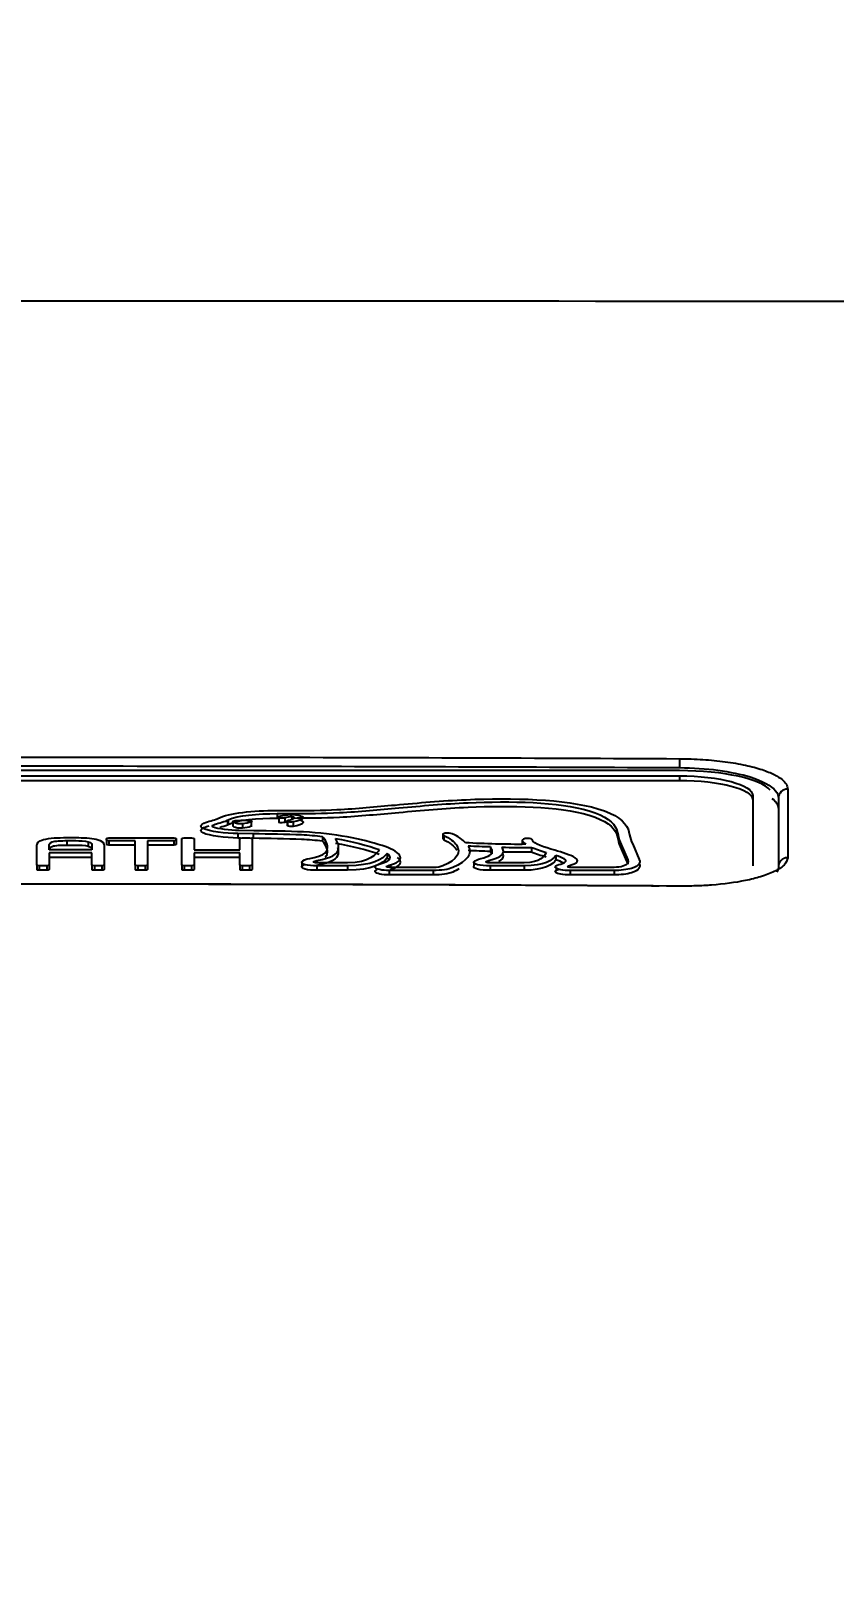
# Model space of a CAD drawing. Extents: x 7905 to 14077, y -986 to 9572.
# Drawn here: x 9598.5 to 9624.49, y -400.25 to -350.33 of the extents above; entities that cross this region are included whole.
import ezdxf

# ---------------------------------------------------------------- set-up
doc = ezdxf.new("R2010")
doc.units = 0
doc.header["$LTSCALE"] = 20
doc.header["$MEASUREMENT"] = 0
doc.layers.get('DEFPOINTS').update_dxf_attribs({"linetype": 'CONTINUOUS'})
doc.layers.add('1', color=1, linetype='CONTINUOUS')
doc.layers.add('3', color=3, linetype='CONTINUOUS')
doc.styles.get("Standard").update_dxf_attribs({"font": 'NanumGothic.ttf'})
doc.dimstyles.get("Standard").update_dxf_attribs({"dimtxt": 2.5, "dimasz": 2, "dimexe": 2, "dimexo": 1, "dimgap": 1.5, "dimtad": 1, "dimdec": 0, "dimlfac": 10, "dimrnd": 0.5, "dimzin": 0, "dimdsep": 46, "dimtxsty": 'Standard', "dimcen": 0, "dimclrt": 2, "dimadec": 0, "dimazin": 0, "dimtfac": 1, "dimtdec": 0, "dimtmove": 0, "dimatfit": 3, "dimfxl": 0, "dimtolj": 1, "dimtzin": 0, "dimarcsym": 0})

# ---------------------------------------------------------------- blocks, each defined once
blk = doc.blocks.new('*D60')
at = {"layer": '1', "color": 3, "lineweight": -2}
for p, q in [((9438.952, -552.102), (9438.952, -245.185)), ((9758.952, -552.102), (9758.952, -245.185)), ((9462.952, -251.185), (9734.952, -251.185))]:
    blk.add_line(p, q, dxfattribs=at)
at = {"layer": '1', "color": 3}
for points in [[(9462.952, -247.185), (9462.952, -255.185), (9438.952, -251.185)], [(9734.952, -247.185), (9734.952, -255.185), (9758.952, -251.185)]]:
    blk.add_solid(points, dxfattribs=at)
at = {"layer": 'DEFPOINTS', "color": 0}
for p in [(9758.952, -251.185), (9438.952, -553.302), (9758.952, -553.302)]:
    blk.add_point(p, dxfattribs=at)
at = {"layer": '1', "color": 2, "insert": (9598.952, -226.103), "char_height": 24, "attachment_point": 5}
blk.add_mtext('\\A1;320', dxfattribs=at)

msp = doc.modelspace()

# ---------------------------------------------------------------- linework, layer by layer
at = {"layer": '1', "color": 7, "linetype": 'Continuous'}
for p, q in [((9619.48902, -374.27787), (9578.48883, -374.27787)), ((9578.48883, -374.4471), (9619.48902, -374.4471)), ((9578.48883, -374.59164), (9619.48902, -374.59164)), ((9619.48902, -374.4471), (9619.48902, -374.59164)), ((9621.85581, -375.07997), (9621.85581, -377.35297)), ((9604.53364, -375.83485), (9604.54705, -375.82834)), ((9606.45769, -375.56771), (9606.92547, -375.5661)), ((9606.46827, -375.66751), (9606.92794, -375.66591)), ((9606.46827, -375.66751), (9606.46827, -375.81205)), ((9606.46827, -375.81205), (9606.50542, -375.81192)), ((9606.52521, -375.8116), (9606.52521, -375.95614)), ((9606.71536, -375.80707), (9606.71536, -375.95161)), ((9606.92794, -375.66591), (9606.92794, -375.70766)), ((9604.86067, -375.88466), (9604.88042, -375.87457)), ((9604.86067, -375.88466), (9604.86067, -376.0292)), ((9604.86067, -376.0292), (9604.88042, -376.01911)), ((9604.88042, -375.87457), (9604.88042, -376.01911)), ((9605.03829, -375.92766), (9605.03829, -376.07219)), ((9605.20216, -376.31519), (9605.20216, -376.45973)), ((9605.69428, -376.32349), (9605.20216, -376.31519)), ((9605.71615, -376.2235), (9605.22861, -376.21576)), ((9605.35015, -375.99652), (9605.35015, -376.14106)), ((9605.69428, -376.32349), (9605.69428, -376.46803)), ((9606.80708, -376.06764), (9606.79624, -376.05427)), ((9606.80708, -375.9231), (9606.80708, -376.06764)), ((9606.98629, -375.93848), (9606.98629, -376.08301)), ((9617.44672, -376.17096), (9617.44672, -376.31549)), ((9617.44672, -376.17096), (9617.49858, -376.36216)), ((9617.44672, -376.31549), (9617.49858, -376.5067)), ((9617.49858, -376.36216), (9617.49858, -376.5067)), ((9617.82172, -376.16067), (9617.87464, -376.35745)), ((9598.69513, -377.33659), (9598.69513, -376.69627)), ((9599.09483, -376.84239), (9599.09483, -376.69627)), ((9600.4756, -376.84239), (9599.09483, -376.84239)), ((9599.6688, -376.54261), (9599.6688, -376.68715)), ((9600.35989, -376.57817), (9600.35989, -376.72271)), ((9600.4756, -376.69741), (9600.4756, -376.84239)), ((9600.8753, -376.69627), (9600.8753, -377.33659)), ((9600.95009, -376.52525), (9600.95009, -376.47413)), ((9600.95009, -376.52525), (9600.95009, -376.66979)), ((9601.02417, -376.45432), (9603.12638, -376.45432)), ((9601.02417, -376.54497), (9601.02417, -376.68951)), ((9601.8779, -376.54497), (9601.02417, -376.54497)), ((9601.8779, -376.68951), (9601.02417, -376.68951)), ((9601.8779, -377.33659), (9601.8779, -376.54497)), ((9602.27653, -376.54497), (9602.27653, -377.33659)), ((9603.12638, -376.54497), (9602.27653, -376.54497)), ((9603.12638, -376.68951), (9602.27653, -376.68951)), ((9603.12638, -376.54497), (9603.12638, -376.68951)), ((9603.20011, -376.47413), (9603.20011, -376.52525)), ((9603.20011, -376.52525), (9603.20011, -376.66979)), ((9603.38108, -377.33565), (9603.38108, -376.47667)), ((9603.46469, -376.45432), (9603.69682, -376.45432)), ((9603.78007, -376.47667), (9603.78007, -376.84117)), ((9603.78007, -376.84117), (9605.25927, -376.84117)), ((9605.2865, -376.46115), (9605.20216, -376.45973)), ((9605.25927, -376.84117), (9605.25927, -376.47667)), ((9605.34288, -376.45432), (9605.57465, -376.45432)), ((9605.69428, -376.46803), (9605.64541, -376.4672)), ((9605.65826, -376.47667), (9605.65826, -377.33565)), ((9607.93512, -376.41622), (9607.93512, -376.56075)), ((9611.83291, -376.48348), (9611.86225, -376.51557)), ((9611.86225, -376.37103), (9611.86225, -376.51557)), ((9613.3679, -376.74769), (9613.3679, -376.89223)), ((9613.418, -376.82448), (9613.418, -376.96902)), ((9614.69541, -376.75949), (9614.69541, -376.90402)), ((9617.60124, -376.66742), (9617.60124, -376.81196)), ((9617.60124, -376.66742), (9617.81431, -377.16152)), ((9617.60124, -376.81196), (9617.81431, -377.30606)), ((9617.97518, -376.65412), (9618.18791, -377.15105)), ((9598.69513, -377.33659), (9598.69513, -377.48113)), ((9598.77521, -377.35791), (9598.77521, -377.50245)), ((9599.01475, -377.35791), (9598.77521, -377.35791)), ((9599.01475, -377.35791), (9599.01475, -377.50245)), ((9599.09483, -376.94031), (9599.09483, -377.33659)), ((9600.4756, -376.94031), (9599.09483, -376.94031)), ((9600.4756, -377.08485), (9599.09483, -377.08485)), ((9599.09483, -377.33659), (9599.09483, -377.48113)), ((9600.4756, -377.33659), (9600.4756, -376.94031)), ((9600.4756, -377.33659), (9600.4756, -377.48113)), ((9600.55568, -377.35791), (9600.55568, -377.50245)), ((9600.79522, -377.35791), (9600.55568, -377.35791)), ((9600.79522, -377.35791), (9600.79522, -377.50245)), ((9600.8753, -377.33659), (9600.8753, -377.48113)), ((9601.8779, -377.33659), (9601.8779, -377.48113)), ((9601.95762, -377.35791), (9601.95762, -377.50245)), ((9602.19716, -377.35791), (9601.95762, -377.35791)), ((9602.19716, -377.35791), (9602.19716, -377.50245)), ((9602.27653, -377.33659), (9602.27653, -377.48113)), ((9603.38108, -377.33565), (9603.38108, -377.48019)), ((9603.46469, -377.35791), (9603.46469, -377.50245)), ((9603.69682, -377.35791), (9603.46469, -377.35791)), ((9603.69682, -377.35791), (9603.69682, -377.50245)), ((9603.78007, -376.94021), (9603.78007, -377.33565)), ((9605.25927, -376.94021), (9603.78007, -376.94021)), ((9605.25927, -377.08475), (9603.78007, -377.08475)), ((9603.78007, -377.33565), (9603.78007, -377.48019)), ((9605.25927, -377.33565), (9605.25927, -376.94021)), ((9605.25927, -377.33565), (9605.25927, -377.48019)), ((9605.34288, -377.35791), (9605.34288, -377.50245)), ((9605.57465, -377.35791), (9605.34288, -377.35791)), ((9605.57465, -377.35791), (9605.57465, -377.50245)), ((9605.65826, -377.33565), (9605.65826, -377.48019)), ((9608.7511, -377.26123), (9607.75097, -377.26123)), ((9607.75097, -377.35679), (9607.75097, -377.50133)), ((9608.7511, -377.35679), (9607.75097, -377.35679)), ((9607.75662, -377.19048), (9607.75662, -377.26123)), ((9608.7511, -377.35679), (9608.7511, -377.50133)), ((9610.02816, -376.95749), (9610.02816, -377.10202)), ((9610.13222, -377.33038), (9610.13222, -377.40943)), ((9612.83521, -377.22425), (9612.83521, -377.36879)), ((9613.31075, -377.19058), (9613.31075, -377.25941)), ((9614.46575, -377.26123), (9613.32733, -377.26123)), ((9613.35873, -377.35679), (9613.35873, -377.50133)), ((9614.46575, -377.35679), (9613.35873, -377.35679)), ((9614.46575, -377.35679), (9614.46575, -377.50133)), ((9615.49057, -377.02239), (9615.49057, -377.16692)), ((9617.81431, -377.16152), (9617.81431, -377.30606)), ((9599.01475, -377.50245), (9598.77521, -377.50245)), ((9600.79522, -377.50245), (9600.55568, -377.50245)), ((9602.19716, -377.50245), (9601.95762, -377.50245)), ((9603.69682, -377.50245), (9603.46469, -377.50245)), ((9605.57465, -377.50245), (9605.34288, -377.50245)), ((9608.7511, -377.50133), (9607.75097, -377.50133)), ((9610.09836, -377.50942), (9610.09836, -377.65396)), ((9611.51935, -377.50942), (9610.09836, -377.50942)), ((9611.51935, -377.65396), (9610.09836, -377.65396)), ((9611.51935, -377.40943), (9610.10259, -377.40943)), ((9611.51935, -377.50942), (9611.51935, -377.65396)), ((9614.46575, -377.50133), (9613.35873, -377.50133)), ((9615.95024, -377.50942), (9615.95024, -377.65396)), ((9617.37193, -377.50942), (9615.95024, -377.50942)), ((9617.37193, -377.65396), (9615.95024, -377.65396)), ((9617.37299, -377.40943), (9615.97669, -377.40943)), ((9617.37193, -377.50942), (9617.37193, -377.65396)), ((9619.49128, -378.0057), (9619.4912, -378.01783))]:
    msp.add_line(p, q, dxfattribs=at)
for centre, major_axis, ratio, start_param, end_param in [((9619.48938, -375.49251), (3.2, 0), 0.27161683, 0, 0.35573668), ((9622.98938, -375.16214), (0.3, 0), 0.96437639, 1.56457587, 3.14159264)]:
    msp.add_ellipse(centre, major_axis=major_axis, ratio=ratio, start_param=start_param, end_param=end_param, dxfattribs=at)
for points, knots in [([(9409.85932, -359.64469), (9435.08686, -359.50592), (9485.53706, -359.22839), (9561.20624, -359.06657), (9636.86106, -359.06676), (9712.50156, -359.22889), (9762.92307, -359.50646), (9788.13149, -359.64524)], [0, 0, 0, 0, 0.20007628, 0.40011396, 0.60011352, 0.80007538, 1, 1, 1, 1]), ([(9578.48938, -374.18037), (9582.83326, -374.15744), (9592.01096, -374.12436), (9605.67771, -374.12336), (9615.00045, -374.15611), (9619.48938, -374.17965)], [0, 0, 0, 0, 0.31784834, 0.67153911, 1, 1, 1, 1]), ([(9619.48938, -374.17965), (9620.345, -374.18462), (9621.1889, -374.29908), (9622.1761, -374.6087), (9622.45621, -374.76489), (9622.59325, -374.92987)], [0, 0, 0, 0, 0.59387101, 0.59387101, 1, 1, 1, 1]), ([(9619.49089, -373.89042), (9619.74399, -373.89609), (9620.25174, -373.90747), (9620.98202, -373.98216), (9621.62977, -374.09551), (9622.17056, -374.23767), (9622.55785, -374.39765), (9622.81739, -374.55814), (9622.96473, -374.71696), (9622.9824, -374.82084), (9622.99124, -374.87283)], [0, 0, 0, 0, 0.13551081, 0.2718491, 0.41159564, 0.54547285, 0.67265278, 0.78978727, 0.89480061, 1, 1, 1, 1]), ([(9606.92547, -375.5661), (9607.40419, -375.56431), (9607.93901, -375.56629), (9608.40537, -375.53959), (9609.04602, -375.5029), (9609.66938, -375.44583), (9610.28773, -375.38927), (9611.03992, -375.32047), (9611.79628, -375.25179), (9612.5826, -375.21705), (9614.08722, -375.15058), (9615.76856, -375.1868), (9616.84663, -375.51074), (9617.44531, -375.69062), (9617.72436, -375.92428), (9617.82172, -376.16067)], [0, 0, 0, 0, 0.2, 0.2, 0.2, 0.4, 0.4, 0.4, 0.6, 0.6, 0.6, 0.8, 0.8, 0.8, 1, 1, 1, 1]), ([(9606.92794, -375.66591), (9607.43489, -375.6643), (9607.98804, -375.66572), (9608.48397, -375.63733), (9609.13986, -375.59978), (9609.77627, -375.54196), (9610.40988, -375.48405), (9611.14082, -375.41725), (9611.88094, -375.34962), (9612.64512, -375.31585), (9614.01349, -375.25538), (9615.58017, -375.28151), (9616.56545, -375.57715), (9617.11087, -375.74081), (9617.35817, -375.95654), (9617.44672, -376.17096)], [0, 0, 0, 0, 0.2, 0.2, 0.2, 0.4, 0.4, 0.4, 0.6, 0.6, 0.6, 0.8, 0.8, 0.8, 1, 1, 1, 1]), ([(9622.99124, -374.87283), (9622.99139, -375.24488), (9622.99168, -375.98864), (9622.99152, -376.72602), (9622.99144, -377.09453)], [0, 0, 0, 0, 0.50023073, 1, 1, 1, 1]), ([(9605.20216, -376.31519), (9604.81022, -376.30773), (9604.26659, -376.2468), (9604.07365, -376.14963), (9603.95791, -376.09134), (9603.97978, -376.02955), (9604.103, -375.97325), (9604.16746, -375.94381), (9604.25177, -375.9206), (9604.41087, -375.87768), (9604.48425, -375.85815), (9604.53364, -375.83485)], [0, 0, 0, 0, 0.25, 0.25, 0.25, 0.5, 0.5, 0.5, 0.75, 0.75, 1, 1, 1, 1]), ([(9606.52521, -375.8116), (9606.46877, -375.79839), (9606.4723, -375.77415), (9606.52136, -375.76001), (9606.6755, -375.71557), (9606.93302, -375.67699), (9607.14783, -375.71757), (9607.26464, -375.73963), (9607.32919, -375.77236), (9607.29286, -375.85792), (9607.1461, -375.91838), (9606.98629, -375.93848)], [0, 0, 0, 0, 0.25, 0.25, 0.25, 0.5, 0.5, 0.5, 0.75, 0.75, 1, 1, 1, 1]), ([(9606.87235, -375.87537), (9606.94149, -375.86395), (9607.01769, -375.83084), (9607.03215, -375.79613), (9607.02051, -375.78594), (9606.8854, -375.76038), (9606.77463, -375.79123), (9606.71536, -375.80707)], [0, 0, 0, 0, 0.33333333, 0.33333333, 0.66666667, 0.66666667, 1, 1, 1, 1]), ([(9606.92794, -375.81045), (9607.43489, -375.80884), (9607.98804, -375.81026), (9608.48397, -375.78187), (9609.13986, -375.74432), (9609.77627, -375.68649), (9610.40988, -375.62859), (9611.14082, -375.56179), (9611.88094, -375.49415), (9612.64512, -375.46038), (9614.01349, -375.39992), (9615.58017, -375.42605), (9616.56545, -375.72169), (9617.11087, -375.88534), (9617.35817, -376.10108), (9617.44672, -376.31549)], [0, 0, 0, 0, 0.2, 0.2, 0.2, 0.4, 0.4, 0.4, 0.6, 0.6, 0.6, 0.8, 0.8, 0.8, 1, 1, 1, 1]), ([(9605.20216, -376.45973), (9604.81022, -376.45227), (9604.26659, -376.39134), (9604.07365, -376.29417), (9603.95791, -376.23588), (9603.97978, -376.17409), (9604.103, -376.11779), (9604.1515, -376.09563), (9604.21124, -376.07701), (9604.27174, -376.06001)], [0, 0, 0, 0, 0.36331559, 0.36331559, 0.36331559, 0.72663118, 0.72663118, 0.72663118, 1, 1, 1, 1]), ([(9605.22861, -376.21576), (9604.96932, -376.21048), (9604.53505, -376.16775), (9604.40555, -376.10281), (9604.35126, -376.07559), (9604.37031, -376.04965), (9604.47332, -376.00257), (9604.54458, -375.98399), (9604.70403, -375.94079), (9604.79152, -375.91645), (9604.86067, -375.88466)], [0, 0, 0, 0, 0.25, 0.25, 0.25, 0.5, 0.5, 0.75, 0.75, 1, 1, 1, 1]), ([(9604.61209, -376.11023), (9604.61614, -376.10914), (9604.62021, -376.10804), (9604.70403, -376.08533), (9604.79152, -376.06099), (9604.86067, -376.0292)], [0, 0, 0, 0, 0.04886101, 0.04886101, 1, 1, 1, 1]), ([(9605.35015, -375.99652), (9605.28347, -376.00274), (9605.20198, -376.0001), (9605.11555, -375.97256), (9605.04393, -375.94577), (9605.03829, -375.92766)], [0, 0, 0, 0, 0.5, 0.5, 1, 1, 1, 1]), ([(9605.35015, -376.14106), (9605.28347, -376.14728), (9605.20198, -376.14464), (9605.11555, -376.1171), (9605.04393, -376.09031), (9605.03829, -376.07219)], [0, 0, 0, 0, 0.5, 0.5, 1, 1, 1, 1]), ([(9605.60803, -375.89709), (9605.67717, -375.90322), (9605.65495, -375.92502), (9605.5597, -375.95945), (9605.45175, -375.98803), (9605.35015, -375.99652)], [0, 0, 0, 0, 0.5, 0.5, 1, 1, 1, 1]), ([(9605.65073, -376.06168), (9605.64632, -376.06966), (9605.6296, -376.07872), (9605.5597, -376.10398), (9605.45175, -376.13257), (9605.35015, -376.14106)], [0, 0, 0, 0, 0.31869905, 0.31869905, 1, 1, 1, 1]), ([(9607.93512, -376.41622), (9607.71922, -376.39046), (9607.4938, -376.37113), (9607.26094, -376.36003), (9606.76496, -376.33641), (9606.19946, -376.33188), (9605.69428, -376.32349)], [0, 0, 0, 0, 0.5, 0.5, 0.5, 1, 1, 1, 1]), ([(9610.13222, -377.33038), (9610.74923, -377.14681), (9610.39046, -376.86863), (9609.86568, -376.70134), (9609.21536, -376.49404), (9608.34541, -376.3099), (9607.32624, -376.26149), (9606.81435, -376.23718), (9606.23721, -376.23152), (9605.71615, -376.2235)], [0, 0, 0, 0, 0.33333333, 0.33333333, 0.33333333, 0.66666667, 0.66666667, 0.66666667, 1, 1, 1, 1]), ([(9607.16293, -375.86507), (9607.27015, -375.88706), (9607.3284, -375.91878), (9607.29286, -376.00246), (9607.1461, -376.06292), (9606.98629, -376.08301)], [0, 0, 0, 0, 0.48876906, 0.48876906, 1, 1, 1, 1]), ([(9612.13706, -376.32462), (9612.08979, -376.3034), (9611.99172, -376.29208), (9611.82097, -376.31943), (9611.81427, -376.34952), (9611.86225, -376.37103)], [0, 0, 0, 0, 0.5, 0.5, 1, 1, 1, 1]), ([(9599.09483, -376.69627), (9599.09483, -376.66175), (9599.10295, -376.61911), (9599.28075, -376.54704), (9599.49665, -376.54261), (9599.6688, -376.54261)], [0, 0, 0, 0, 0.5, 0.5, 1, 1, 1, 1]), ([(9599.09483, -376.84081), (9599.09483, -376.80629), (9599.10295, -376.76365), (9599.28075, -376.69158), (9599.49665, -376.68715), (9599.6688, -376.68715)], [0, 0, 0, 0, 0.5, 0.5, 1, 1, 1, 1]), ([(9599.6688, -376.54261), (9599.75311, -376.5427), (9599.83743, -376.54252), (9600.07308, -376.54308), (9600.25335, -376.54525), (9600.35989, -376.57817)], [0, 0, 0, 0, 0.5, 0.5, 1, 1, 1, 1]), ([(9599.6688, -376.68715), (9599.75311, -376.68724), (9599.83743, -376.68705), (9600.07308, -376.68762), (9600.25335, -376.68979), (9600.35989, -376.72271)], [0, 0, 0, 0, 0.5, 0.5, 1, 1, 1, 1]), ([(9607.93512, -376.56075), (9607.71922, -376.535), (9607.4938, -376.51566), (9607.26094, -376.50457), (9606.76496, -376.48095), (9606.19946, -376.47642), (9605.69428, -376.46803)], [0, 0, 0, 0, 0.5, 0.5, 0.5, 1, 1, 1, 1]), ([(9607.53119, -377.11615), (9607.92736, -377.03163), (9608.06601, -376.95513), (9608.09179, -376.81646), (9608.11187, -376.70845), (9608.06177, -376.52375), (9607.93512, -376.41622)], [0, 0, 0, 0, 0.5, 0.5, 0.5, 1, 1, 1, 1]), ([(9607.75662, -377.19048), (9608.23534, -377.0888), (9608.41984, -376.98833), (9608.45151, -376.82118), (9608.47311, -376.70713), (9608.4336, -376.58912), (9608.35317, -376.47621)], [0, 0, 0, 0, 0.5, 0.5, 0.5, 1, 1, 1, 1]), ([(9607.75662, -377.33502), (9608.23534, -377.23333), (9608.41984, -377.13287), (9608.45151, -376.96572), (9608.46353, -376.90227), (9608.45663, -376.83759), (9608.43429, -376.77325)], [0, 0, 0, 0, 0.64253257, 0.64253257, 0.64253257, 1, 1, 1, 1]), ([(9608.02836, -377.07662), (9608.064, -377.04286), (9608.08359, -377.00507), (9608.09179, -376.961), (9608.11187, -376.85299), (9608.06177, -376.66829), (9607.93512, -376.56075)], [0, 0, 0, 0, 0.24116536, 0.24116536, 0.24116536, 1, 1, 1, 1]), ([(9611.86225, -376.37103), (9612.05239, -376.45565), (9612.20268, -376.58743), (9612.26968, -376.68281), (9612.43692, -376.92089), (9612.29863, -377.15417), (9611.82836, -377.36277), (9611.75571, -377.39499), (9611.65975, -377.40943), (9611.51935, -377.40943)], [0, 0, 0, 0, 0.33333333, 0.33333333, 0.33333333, 0.66666667, 0.66666667, 0.66666667, 1, 1, 1, 1]), ([(9612.65106, -376.71921), (9612.79464, -376.96371), (9612.63201, -377.20058), (9612.15026, -377.4143), (9612.01006, -377.4765), (9611.79028, -377.50942), (9611.51935, -377.50942)], [0, 0, 0, 0, 0.5, 0.5, 0.5, 1, 1, 1, 1]), ([(9611.86225, -376.51557), (9612.05239, -376.60018), (9612.20268, -376.73196), (9612.26968, -376.82735), (9612.27518, -376.83517), (9612.28034, -376.84299), (9612.28517, -376.85079)], [0, 0, 0, 0, 0.96819859, 0.96819859, 0.96819859, 1, 1, 1, 1]), ([(9613.05816, -377.12228), (9613.3291, -377.05342), (9613.4307, -376.98616), (9613.4307, -376.88457), (9613.4307, -376.86429), (9613.42576, -376.84401), (9613.418, -376.82448)], [0, 0, 0, 0, 0.5, 0.5, 0.5, 1, 1, 1, 1]), ([(9613.31075, -377.19058), (9613.64766, -377.10464), (9613.79124, -377.01248), (9613.79124, -376.88608), (9613.79124, -376.86193), (9613.78524, -376.83778), (9613.77642, -376.81373)], [0, 0, 0, 0, 0.5, 0.5, 0.5, 1, 1, 1, 1]), ([(9614.7328, -376.52224), (9614.7261, -376.49659), (9614.68059, -376.46914), (9614.45022, -376.47215), (9614.39272, -376.50055), (9614.41177, -376.57554), (9614.45022, -376.61931), (9614.51161, -376.66185)], [0, 0, 0, 0, 0.33333333, 0.33333333, 0.66666667, 0.66666667, 1, 1, 1, 1]), ([(9615.97669, -377.40943), (9615.91566, -377.40943), (9615.87509, -377.40499), (9615.87509, -377.36), (9616.08147, -377.30689), (9616.20988, -377.21303), (9616.20459, -377.1502), (9616.10767, -377.0951), (9615.94459, -377.00239), (9615.70153, -376.92843), (9615.44885, -376.8527), (9615.12932, -376.75694), (9614.75891, -376.65855), (9614.7328, -376.52224)], [0, 0, 0, 0, 0.2, 0.2, 0.4, 0.4, 0.6, 0.6, 0.6, 0.8, 0.8, 0.8, 1, 1, 1, 1]), ([(9607.75097, -377.35679), (9607.61163, -377.35679), (9607.47087, -377.34783), (9607.28919, -377.29585), (9607.2585, -377.26302), (9607.27825, -377.19388), (9607.41337, -377.13473), (9607.53119, -377.11615)], [0, 0, 0, 0, 0.33333333, 0.33333333, 0.66666667, 0.66666667, 1, 1, 1, 1]), ([(9607.75097, -377.50133), (9607.61163, -377.50133), (9607.47087, -377.49237), (9607.28919, -377.44039), (9607.2585, -377.40756), (9607.27256, -377.35835), (9607.29919, -377.33931), (9607.33745, -377.32081)], [0, 0, 0, 0, 0.4126445, 0.4126445, 0.825289, 0.825289, 1, 1, 1, 1]), ([(9607.75097, -377.26123), (9607.69382, -377.26123), (9607.64126, -377.24831), (9607.64126, -377.21699), (9607.71605, -377.19982), (9607.75662, -377.19048)], [0, 0, 0, 0, 0.5, 0.5, 1, 1, 1, 1]), ([(9610.09836, -377.50942), (9609.8627, -377.50942), (9609.67009, -377.46782), (9609.62105, -377.35311), (9609.76498, -377.29585), (9609.89586, -377.26321)], [0, 0, 0, 0, 0.5, 0.5, 1, 1, 1, 1]), ([(9610.10259, -377.40943), (9610.0525, -377.40943), (9610.00699, -377.40056), (9610.00699, -377.37075), (9610.09271, -377.34151), (9610.13222, -377.33038)], [0, 0, 0, 0, 0.5, 0.5, 1, 1, 1, 1]), ([(9613.35873, -377.35679), (9613.21056, -377.35679), (9613.05358, -377.34821), (9612.86131, -377.29444), (9612.80557, -377.2568), (9612.83521, -377.22425)], [0, 0, 0, 0, 0.5, 0.5, 1, 1, 1, 1]), ([(9613.32733, -377.26123), (9613.26771, -377.26123), (9613.22185, -377.24859), (9613.22185, -377.21775), (9613.27759, -377.20152), (9613.31075, -377.19058)], [0, 0, 0, 0, 0.5, 0.5, 1, 1, 1, 1]), ([(9613.64439, -377.21733), (9613.74529, -377.16267), (9613.79124, -377.10212), (9613.79124, -377.03062), (9613.79124, -377.00647), (9613.78524, -376.98232), (9613.77642, -376.95826)], [0, 0, 0, 0, 0.36130367, 0.36130367, 0.36130367, 1, 1, 1, 1]), ([(9615.95024, -377.50942), (9615.72869, -377.50942), (9615.53396, -377.48527), (9615.41437, -377.33887), (9615.71811, -377.29887), (9615.79318, -377.23359), (9615.82994, -377.20162), (9615.82077, -377.16822), (9615.69588, -377.09823), (9615.59393, -377.05861), (9615.49057, -377.02239)], [0, 0, 0, 0, 0.25, 0.25, 0.5, 0.5, 0.5, 0.75, 0.75, 1, 1, 1, 1]), ([(9618.18791, -377.15105), (9618.22671, -377.25114), (9618.20025, -377.36302), (9617.93183, -377.44066), (9617.79491, -377.48027), (9617.57689, -377.50942), (9617.37193, -377.50942)], [0, 0, 0, 0, 0.5, 0.5, 0.5, 1, 1, 1, 1]), ([(9618.18791, -377.29559), (9618.22671, -377.39568), (9618.20025, -377.50755), (9617.93183, -377.5852), (9617.79491, -377.62481), (9617.57689, -377.65396), (9617.37193, -377.65396)], [0, 0, 0, 0, 0.5, 0.5, 0.5, 1, 1, 1, 1]), ([(9617.81431, -377.16152), (9617.84042, -377.22803), (9617.83936, -377.31906), (9617.65948, -377.37189), (9617.59206, -377.39169), (9617.47565, -377.40943), (9617.37299, -377.40943)], [0, 0, 0, 0, 0.5, 0.5, 0.5, 1, 1, 1, 1]), ([(9622.99144, -377.09453), (9622.96751, -377.17524), (9622.92122, -377.33138), (9622.58789, -377.53998), (9622.15491, -377.70903), (9621.50785, -377.87382), (9620.76223, -377.97043), (9620.01735, -378.01329), (9619.66652, -378.01511), (9619.49122, -378.01602)], [0, 0, 0, 0, 0.16610468, 0.32135557, 0.46412385, 0.58887607, 0.81137528, 0.90574625, 1, 1, 1, 1]), ([(9610.09836, -377.65396), (9609.8627, -377.65396), (9609.67009, -377.61236), (9609.63359, -377.52699), (9609.66179, -377.49901), (9609.70903, -377.4739)], [0, 0, 0, 0, 0.67188568, 0.67188568, 1, 1, 1, 1]), ([(9612.3585, -377.45369), (9612.29735, -377.4893), (9612.22796, -377.52437), (9612.15026, -377.55884), (9612.01006, -377.62103), (9611.79028, -377.65396), (9611.51935, -377.65396)], [0, 0, 0, 0, 0.13888286, 0.13888286, 0.13888286, 1, 1, 1, 1]), ([(9613.35873, -377.50133), (9613.21056, -377.50133), (9613.05358, -377.49274), (9612.86131, -377.43897), (9612.80557, -377.40134), (9612.83521, -377.36879)], [0, 0, 0, 0, 0.5, 0.5, 1, 1, 1, 1]), ([(9615.95024, -377.65396), (9615.72869, -377.65396), (9615.53396, -377.62981), (9615.44319, -377.51869), (9615.50976, -377.48968), (9615.59157, -377.46145)], [0, 0, 0, 0, 0.65875977, 0.65875977, 1, 1, 1, 1]), ([(9618.83509, -378.01376), (9617.45706, -378.00529), (9615.06188, -377.99209), (9611.62828, -377.97701), (9608.53431, -377.96637), (9605.41909, -377.95866), (9602.30386, -377.95396), (9599.33697, -377.95234), (9596.51843, -377.95333), (9593.84823, -377.95647), (9591.17804, -377.96182), (9588.51411, -377.96936), (9585.89653, -377.97893), (9582.88111, -377.99237), (9580.74951, -378.00399), (9579.4616, -378.01178)], [0, 0, 0, 0, 0.10499749, 0.1824988, 0.26161835, 0.34073789, 0.41985743, 0.49897696, 0.56679371, 0.63461046, 0.70242721, 0.77024396, 0.83758433, 0.9018691, 1, 1, 1, 1])]:
    msp.add_open_spline(points, degree=3, knots=knots, dxfattribs=at)
for points, degree in [([(9578.48785, -373.89114), (9583.04333, -373.86707), (9592.15464, -373.83494), (9605.82367, -373.8347), (9614.93523, -373.86651), (9619.49089, -373.89043)], 3), ([(9622.42095, -374.91019), (9622.12761, -374.54989), (9620.92155, -374.27787), (9619.48902, -374.27787)], 3), ([(9619.48902, -374.4471), (9620.79112, -374.4471), (9621.85581, -374.73189), (9621.85581, -375.07997)], 3), ([(9619.48902, -374.59164), (9620.79112, -374.59164), (9621.85581, -374.87643), (9621.85581, -375.22451)], 3), ([(9622.59325, -374.92987), (9622.65659, -375.00613), (9622.68937, -375.08427), (9622.68937, -375.16214)], 3), ([(9622.68938, -375.16214), (9622.68938, -375.90702), (9622.68938, -376.6477), (9622.68938, -377.38409)], 3), ([(9604.54705, -375.82834), (9604.92452, -375.63449), (9605.68511, -375.5728), (9606.45769, -375.56771)], 3), ([(9604.88042, -375.87457), (9605.18981, -375.71656), (9605.84739, -375.67213), (9606.46827, -375.66751)], 3), ([(9604.88042, -376.01911), (9605.18981, -375.8611), (9605.84739, -375.81667), (9606.46827, -375.81205)], 3), ([(9606.71536, -375.80707), (9606.66809, -375.82122), (9606.57954, -375.82481), (9606.52521, -375.8116)], 3), ([(9605.03829, -375.92766), (9605.02594, -375.9136), (9605.06228, -375.89879), (9605.1099, -375.89558)], 3), ([(9605.0362, -375.91986), (9605.0362, -376.0644)], 1), ([(9605.1099, -375.89558), (9605.24996, -375.87794), (9605.46515, -375.88228), (9605.60803, -375.89709)], 3), ([(9605.63635, -376.07384), (9605.63635, -375.9293)], 1), ([(9606.71536, -375.95161), (9606.66809, -375.96576), (9606.57954, -375.96935), (9606.52521, -375.95614)], 3), ([(9606.87404, -375.91734), (9606.81694, -375.92391), (9606.75477, -375.94107), (9606.71536, -375.95161)], 3), ([(9606.80708, -375.9231), (9606.77674, -375.90537), (9606.81379, -375.88499), (9606.87235, -375.87537)], 3), ([(9606.79624, -375.90967), (9606.79624, -376.05421)], 1), ([(9606.98629, -375.93848), (9606.92103, -375.94706), (9606.83601, -375.94159), (9606.80708, -375.9231)], 3), ([(9606.98629, -376.08301), (9606.92103, -376.0916), (9606.83601, -376.08613), (9606.80708, -376.06764)], 3), ([(9611.83268, -376.33998), (9611.83268, -376.48451)], 1), ([(9612.56816, -376.6128), (9612.48878, -376.53017), (9612.3131, -376.39301), (9612.13706, -376.32462)], 3), ([(9617.49858, -376.36216), (9617.51692, -376.46564), (9617.54797, -376.56422), (9617.60124, -376.66742)], 3), ([(9617.87464, -376.35745), (9617.89016, -376.45838), (9617.92191, -376.55366), (9617.97518, -376.65412)], 3), ([(9598.69513, -376.69627), (9598.69513, -376.63326), (9598.73888, -376.55431), (9598.91315, -376.50761)], 3), ([(9598.91315, -376.50761), (9599.0913, -376.45733), (9599.4014, -376.44422), (9599.64658, -376.44554)], 3), ([(9599.64658, -376.44554), (9599.75417, -376.44526), (9599.86106, -376.44517), (9599.96655, -376.44583)], 3), ([(9599.96655, -376.44583), (9600.17574, -376.44356), (9600.45408, -376.4612), (9600.61354, -376.49733)], 3), ([(9600.35989, -376.57817), (9600.47807, -376.62072), (9600.46643, -376.64769), (9600.4756, -376.69741)], 3), ([(9600.35989, -376.72271), (9600.47807, -376.76525), (9600.46643, -376.79223), (9600.4756, -376.84194)], 3), ([(9600.61354, -376.49733), (9600.82979, -376.54289), (9600.8753, -376.62741), (9600.8753, -376.69627)], 3), ([(9600.95009, -376.47413), (9600.95009, -376.46318), (9600.98325, -376.45432), (9601.02417, -376.45432)], 3), ([(9601.02417, -376.54497), (9600.98325, -376.54497), (9600.95009, -376.5362), (9600.95009, -376.52525)], 3), ([(9601.02417, -376.68951), (9600.98325, -376.68951), (9600.95009, -376.68073), (9600.95009, -376.66979)], 3), ([(9603.12638, -376.45432), (9603.16695, -376.45432), (9603.20011, -376.46318), (9603.20011, -376.47413)], 3), ([(9603.20011, -376.52525), (9603.20011, -376.5362), (9603.16695, -376.54497), (9603.12638, -376.54497)], 3), ([(9603.20011, -376.66979), (9603.20011, -376.68073), (9603.16695, -376.68951), (9603.12638, -376.68951)], 3), ([(9603.38108, -376.47667), (9603.38108, -376.46431), (9603.41848, -376.45432), (9603.46469, -376.45432)], 3), ([(9603.69682, -376.45432), (9603.74268, -376.45432), (9603.78007, -376.46431), (9603.78007, -376.47667)], 3), ([(9605.25927, -376.47667), (9605.25927, -376.46431), (9605.29666, -376.45432), (9605.34288, -376.45432)], 3), ([(9605.57465, -376.45432), (9605.62051, -376.45432), (9605.65826, -376.46431), (9605.65826, -376.47667)], 3), ([(9608.35317, -376.47621), (9608.87281, -376.56205), (9609.42667, -376.70609), (9609.76851, -376.83335)], 3), ([(9608.35317, -376.62075), (9608.87281, -376.70659), (9609.42667, -376.85063), (9609.76851, -376.97789)], 3), ([(9609.76851, -376.83335), (9609.69796, -376.97928), (9609.44784, -377.26123), (9608.7511, -377.26123)], 3), ([(9614.51161, -376.66185), (9613.87837, -376.66732), (9613.18799, -376.64714), (9612.56816, -376.6128)], 3), ([(9613.3679, -376.74769), (9613.12801, -376.74053), (9612.88777, -376.73109), (9612.65106, -376.71921)], 3), ([(9613.418, -376.82448), (9613.40283, -376.79892), (9613.38448, -376.77335), (9613.3679, -376.74769)], 3), ([(9613.77642, -376.81373), (9613.76372, -376.79411), (9613.75172, -376.77505), (9613.74044, -376.75609)], 3), ([(9613.74044, -376.75609), (9614.05582, -376.76184), (9614.38143, -376.76458), (9614.69541, -376.75949)], 3), ([(9614.40127, -376.53172), (9614.40127, -376.67626)], 1), ([(9614.69541, -376.75949), (9614.8284, -376.81552), (9615.00867, -376.87193), (9615.17342, -376.92164)], 3), ([(9617.49858, -376.5067), (9617.51692, -376.61018), (9617.54797, -376.70876), (9617.60124, -376.81196)], 3), ([(9598.77521, -377.35791), (9598.73112, -377.35791), (9598.69513, -377.34829), (9598.69513, -377.33659)], 3), ([(9599.09483, -377.33659), (9599.09483, -377.34829), (9599.05885, -377.35791), (9599.01475, -377.35791)], 3), ([(9600.55568, -377.35791), (9600.51159, -377.35791), (9600.4756, -377.34829), (9600.4756, -377.33659)], 3), ([(9600.8753, -377.33659), (9600.8753, -377.34829), (9600.83896, -377.35791), (9600.79522, -377.35791)], 3), ([(9601.95762, -377.35791), (9601.91353, -377.35791), (9601.8779, -377.34829), (9601.8779, -377.33659)], 3), ([(9602.27653, -377.33659), (9602.27653, -377.34829), (9602.24126, -377.35791), (9602.19716, -377.35791)], 3), ([(9603.46469, -377.35791), (9603.41848, -377.35791), (9603.38108, -377.34791), (9603.38108, -377.33565)], 3), ([(9603.78007, -377.33565), (9603.78007, -377.34791), (9603.74268, -377.35791), (9603.69682, -377.35791)], 3), ([(9605.34288, -377.35791), (9605.29666, -377.35791), (9605.25927, -377.34791), (9605.25927, -377.33565)], 3), ([(9605.65826, -377.33565), (9605.65826, -377.34791), (9605.62051, -377.35791), (9605.57465, -377.35791)], 3), ([(9607.27015, -377.25719), (9607.27015, -377.40173)], 1), ([(9610.02816, -376.95749), (9609.90327, -377.13851), (9609.52862, -377.35679), (9608.7511, -377.35679)], 3), ([(9610.02816, -377.10202), (9609.90327, -377.28305), (9609.52862, -377.50133), (9608.7511, -377.50133)], 3), ([(9609.89586, -377.26321), (9610.17703, -377.17935), (9610.16856, -377.05861), (9610.02816, -376.95749)], 3), ([(9610.11098, -377.18911), (9610.09565, -377.15938), (9610.06694, -377.12995), (9610.02816, -377.10202)], 3), ([(9610.13222, -377.47491), (9610.50402, -377.3643), (9610.52151, -377.21933), (9610.36187, -377.08497)], 3), ([(9613.3679, -376.89223), (9613.12801, -376.88506), (9612.88777, -376.87563), (9612.65106, -376.86374)], 3), ([(9612.83521, -377.22425), (9612.85108, -377.18916), (9612.96503, -377.14794), (9613.05816, -377.12228)], 3), ([(9613.418, -376.96902), (9613.40283, -376.94345), (9613.38448, -376.91789), (9613.3679, -376.89223)], 3), ([(9613.77762, -376.90129), (9614.08136, -376.90658), (9614.39376, -376.90892), (9614.69541, -376.90402)], 3), ([(9615.17342, -376.92164), (9615.12474, -377.02833), (9614.9928, -377.26123), (9614.46575, -377.26123)], 3), ([(9615.49057, -377.02239), (9615.38614, -377.16992), (9615.11944, -377.35679), (9614.46575, -377.35679)], 3), ([(9615.49057, -377.16692), (9615.38614, -377.31446), (9615.11944, -377.50133), (9614.46575, -377.50133)], 3), ([(9614.69541, -376.90402), (9614.8284, -376.96006), (9615.00867, -377.01647), (9615.17342, -377.06618)], 3), ([(9615.71971, -377.25785), (9615.65798, -377.22818), (9615.57474, -377.19642), (9615.49057, -377.16692)], 3), ([(9598.77521, -377.50245), (9598.73112, -377.50245), (9598.69513, -377.49283), (9598.69513, -377.48113)], 3), ([(9599.09483, -377.48113), (9599.09483, -377.49283), (9599.05885, -377.50245), (9599.01475, -377.50245)], 3), ([(9600.55568, -377.50245), (9600.51159, -377.50245), (9600.4756, -377.49283), (9600.4756, -377.48113)], 3), ([(9600.8753, -377.48113), (9600.8753, -377.49283), (9600.83896, -377.50245), (9600.79522, -377.50245)], 3), ([(9601.95762, -377.50245), (9601.91353, -377.50245), (9601.8779, -377.49283), (9601.8779, -377.48113)], 3), ([(9602.27653, -377.48113), (9602.27653, -377.49283), (9602.24126, -377.50245), (9602.19716, -377.50245)], 3), ([(9603.46469, -377.50245), (9603.41848, -377.50245), (9603.38108, -377.49245), (9603.38108, -377.48019)], 3), ([(9603.78007, -377.48019), (9603.78007, -377.49245), (9603.74268, -377.50245), (9603.69682, -377.50245)], 3), ([(9605.34288, -377.50245), (9605.29666, -377.50245), (9605.25927, -377.49245), (9605.25927, -377.48019)], 3), ([(9605.65826, -377.48019), (9605.65826, -377.49245), (9605.62051, -377.50245), (9605.57465, -377.50245)], 3), ([(9615.49995, -377.42314), (9615.49995, -377.49956)], 1), ([(9622.68945, -377.38409), (9622.68947, -377.44395), (9622.67026, -377.50358), (9622.63222, -377.56203)], 3), ([(9619.49122, -378.01602), (9614.93587, -377.98705), (9605.82465, -377.94846), (9592.15538, -377.94844), (9583.04343, -377.98702), (9578.48754, -378.01597)], 3)]:
    msp.add_open_spline(points, degree=degree, dxfattribs=at)
for points, weights in [([(9619.49089, -373.89041), (9619.49069, -373.92832), (9619.4901, -374.04182), (9619.48937, -374.17965)], [1.06900236032, 0.950148442696, 0.984835509057, 1.1730635594]), ([(9622.99145, -377.09452), (9622.81088, -377.09336), (9622.68945, -377.21737), (9622.68945, -377.38409)], [1.11747511215, 0.926372694413, 0.968426900637, 1.24363773083])]:
    msp.add_rational_spline(points, weights, degree=3, dxfattribs=at)

# ---------------------------------------------------------------- dimensions: what is measured, and where the dimension line sits
at = {"layer": '1'}
dim = msp.add_linear_dim(base=(9758.95162, -251.18493), p1=(9438.95162, -553.3024), p2=(9758.95162, -553.3024), dimstyle='Standard', override={"dimscale": 1.2, "dimtxt": 20, "dimasz": 20, "dimexe": 5, "dimgap": 10, "dimlfac": 1, "dimclrd": 3, "dimclre": 3}, dxfattribs=at)
dim.commit()
dim.dimension.update_dxf_attribs({"geometry": '*D60', "text_midpoint": (9598.95162, -251.18493), "dimtype": 160})

# ---------------------------------------------------------------- leaders
at = {"layer": '3'}
msp.add_leader([(9676.45162, -563.3024), (9287.62021, -363.63817)], dimstyle='Standard', override={"dimtxt": 25, "dimasz": 20, "dimexe": 10, "dimexo": 5, "dimgap": 10, "dimtad": 0, "dimtih": 1, "dimtoh": 1, "dimdec": 4, "dimlfac": 1, "dimzin": 8, "dimclrd": 3, "dimclre": 3, "dimtdec": 4, "dimarcsym": 1}, dxfattribs=at)

doc.saveas('drawing.dxf')
